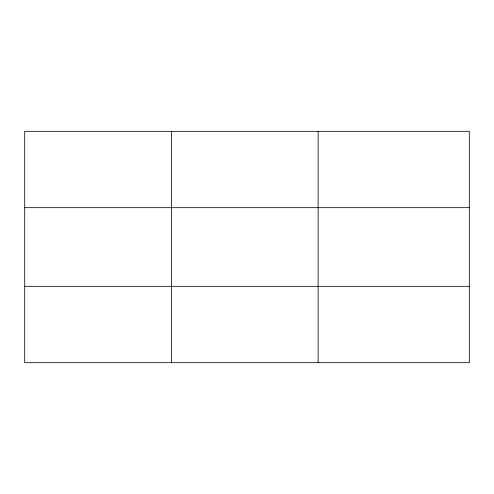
<?xml version="1.0" encoding="UTF-8"?>
<svg xmlns="http://www.w3.org/2000/svg" width="494" height="494" viewBox="0 0 494 494"><rect width="100%" height="100%" fill="white"/><g stroke="black" fill="none" stroke-linecap="round" stroke-linejoin="round"><path stroke-width="0.74" d="M318.136 362.67L318.136 131.33M469.3 286.329L469.3 362.67L24.7 362.67L24.7 131.33L469.3 131.33L469.3 286.329L24.7 286.329M24.7 207.671L469.3 207.671M171.418 131.33L171.418 362.67"/></g></svg>
